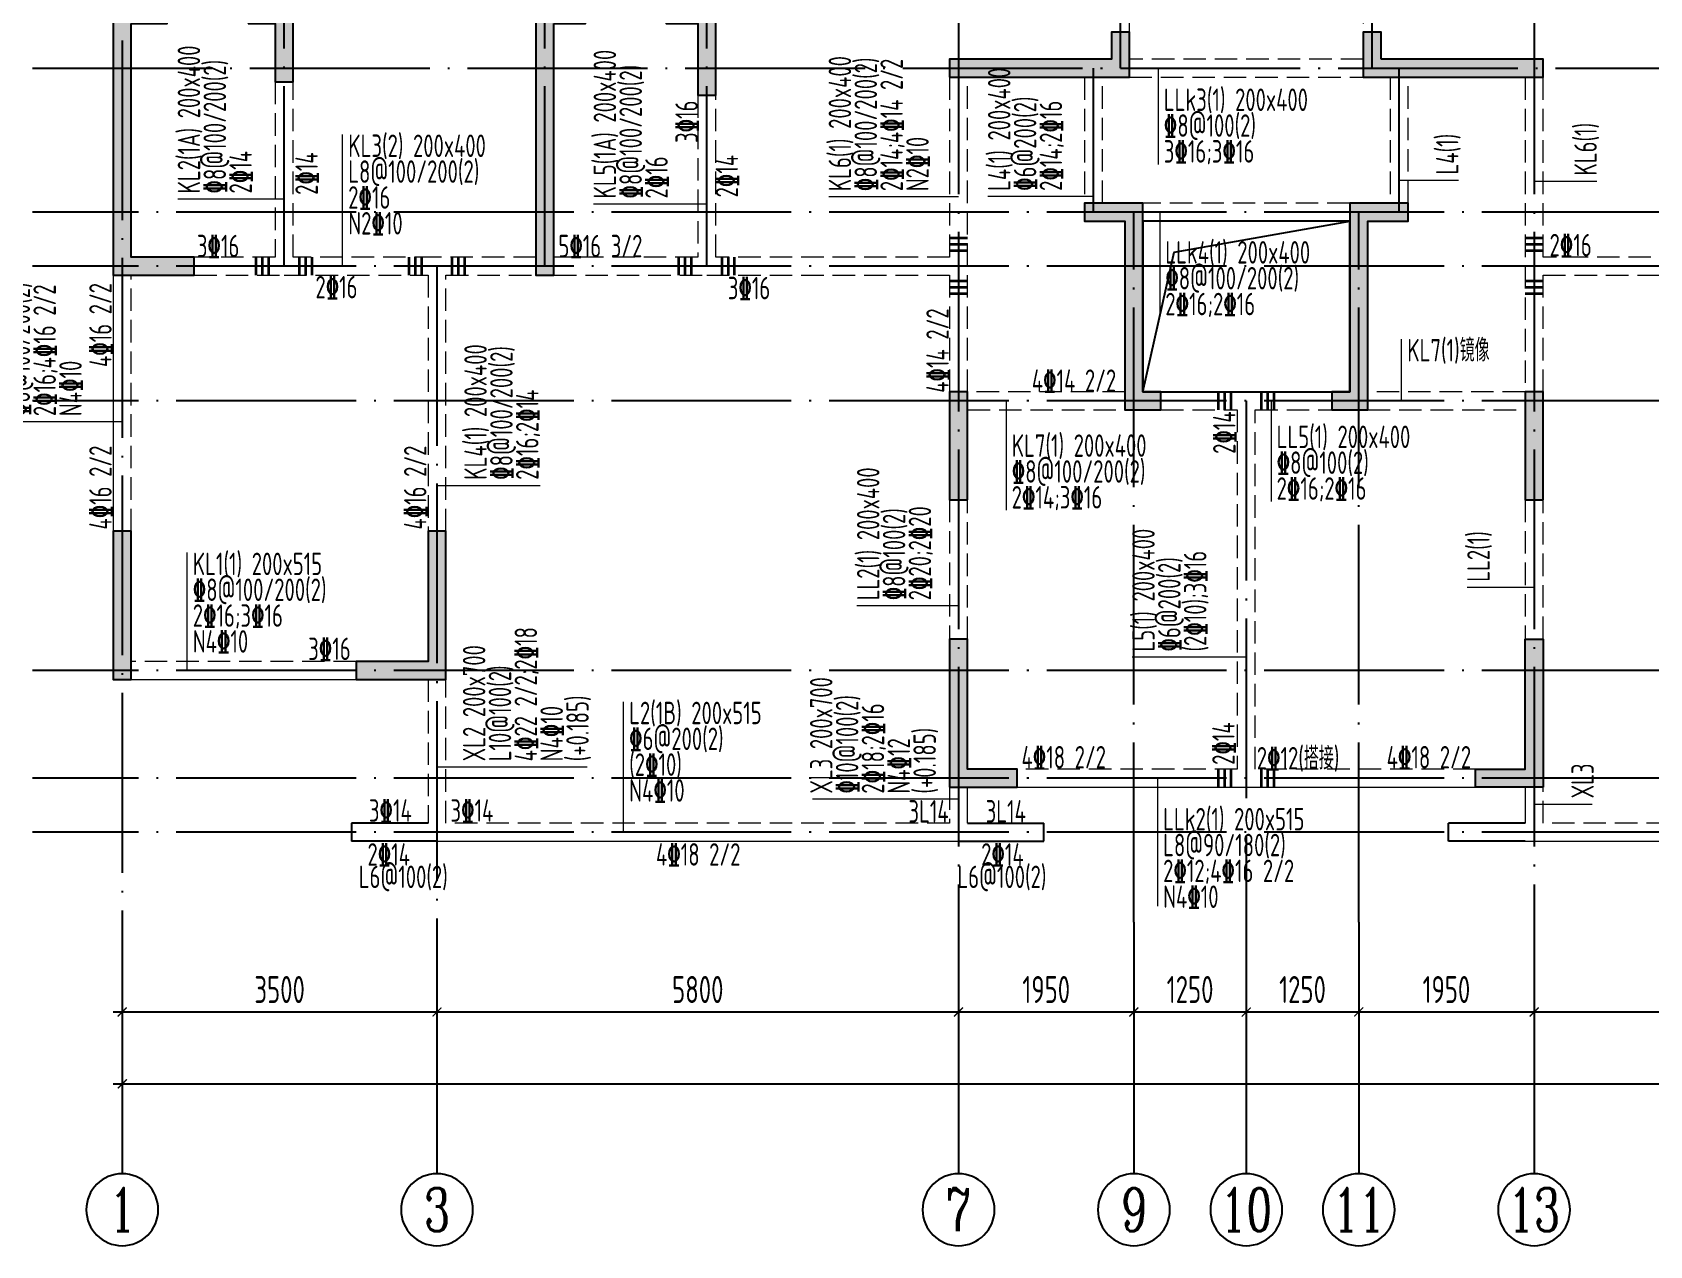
# Model space of a CAD drawing. Extents: x -461650 to 361314, y 245336 to 769729.
# Drawn here: x 103474 to 121459, y 565537 to 579037 of the extents above; entities that cross this region are included whole.
import ezdxf
from ezdxf.enums import TextEntityAlignment as Align

# ---------------------------------------------------------------- set-up
doc = ezdxf.new("R2010")
doc.units = 0
doc.header["$LTSCALE"] = 1000
doc.linetypes.add('DASH', pattern=[0.35, 0.25, -0.1])
doc.linetypes.add('DOTE', pattern=[2.4200000000000004, 2, -0.2, 0.02, -0.2])
doc.layers.get('0').update_dxf_attribs({"linetype": 'CONTINUOUS'})
doc.layers.get('DEFPOINTS').update_dxf_attribs({"linetype": 'CONTINUOUS'})
for name, color, linetype in [('A-AXIS', 1, 'CONTINUOUS'), ('A-DOTE', 10, 'DOTE'), ('AXIS_NUM', 7, 'CONTINUOUS'), ('BEAM_CON', 4, 'CONTINUOUS'), ('S-D洞口', 4, 'CONTINUOUS'), ('S-L主梁线', 4, 'DASH'), ('S-L梁编号', 6, 'CONTINUOUS'), ('S-L梁配筋', 7, 'CONTINUOUS'), ('S-Q墙填充', 252, 'CONTINUOUS'), ('S-Q墙实线', 6, 'CONTINUOUS'), ('S-Y一般标注', 3, 'CONTINUOUS')]:
    doc.layers.add(name, color=color, linetype=linetype)
doc.layers.add('梁附加箍筋', color=1, linetype='CONTINUOUS', lineweight=35)
doc.styles.add('TSSD_Axis', font='complex.shx', dxfattribs={"width": 0.7, "bigfont": 'hztxt.shx'})
doc.styles.add('TSSD_DIMENSION', font='Tssdeng.shx', dxfattribs={"width": 0.7, "bigfont": 'tssdchn.shx'})
doc.styles.add('TSSD_REIN', font='tssdeng.shx', dxfattribs={"width": 0.7, "height": 300, "bigfont": 'tssdchn.shx'})
doc.dimstyles.new('TSSD_100_100', dxfattribs={"dimtxt": 300, "dimasz": 100, "dimexe": 100, "dimexo": 250, "dimgap": 100, "dimtad": 1, "dimdec": 0, "dimzin": 0, "dimdsep": 46, "dimtxsty": 'TSSD_DIMENSION', "dimblk": 'ARCHTICK', "dimcen": 0, "dimdle": 100, "dimclrt": 7, "dimadec": 0, "dimazin": 0, "dimtfac": 1, "dimtdec": 0, "dimtix": 1, "dimtmove": 2, "dimatfit": 3, "dimldrblk": 'ARCHTICK', "dimfxl": 0, "dimtolj": 1, "dimtzin": 0, "dimarcsym": 0})

# ---------------------------------------------------------------- blocks, each defined once
blk = doc.blocks.new('ts_axno')
at = {"color": 0, "linetype": 'ByBlock', "lineweight": -2}
blk.add_circle((0, 0), 0.5, dxfattribs=at)
at = {"color": 0, "linetype": 'ByBlock', "lineweight": -2, "style": 'TSSD_Axis', "width": 0.7}
blk.add_attdef('A', text='', height=0.6, dxfattribs=at).set_placement((0, 0), align=Align.MIDDLE_CENTER)
blk = doc.blocks.new('_ArchTick')
at = {"color": 0, "linetype": 'ByBlock', "const_width": 0.15}
blk.add_lwpolyline([(-0.5, -0.5), (0.5, 0.5)], dxfattribs=at)
blk = doc.blocks.new('*D326')
at = {"layer": 'DEFPOINTS', "color": 0}
for p in [(8100.000007828232, 3600.047255706624), (13900.00000730483, 3600.047255706624), (13900.00000730483, 2600.047255706624)]:
    blk.add_point(p, dxfattribs=at)
at = {"layer": 'S-Y一般标注', "color": 0, "lineweight": -2}
for p, q in [((8100.000007828232, 3350.047255706624), (8100.000007828232, 2500.047255706624)), ((13900.00000730483, 3350.047255706624), (13900.00000730483, 2500.047255706624)), ((8000.000007828232, 2600.047255706624), (14000.00000730483, 2600.047255706624))]:
    blk.add_line(p, q, dxfattribs=at)
at = {"layer": 'S-Y一般标注', "color": 0, "lineweight": -2, "xscale": 100, "yscale": 100, "zscale": 100, "rotation": 180}
blk.add_blockref('_ArchTick', (8100.000007828232, 2600.047255706624), dxfattribs=at)
at = {"layer": 'S-Y一般标注', "color": 0, "lineweight": -2, "xscale": 100, "yscale": 100, "zscale": 100}
blk.add_blockref('_ArchTick', (13900.00000730483, 2600.047255706624), dxfattribs=at)
at = {"layer": 'S-Y一般标注', "color": 7, "insert": (11000.00000756653, 2850.047255706624), "char_height": 300, "attachment_point": 5, "style": 'TSSD_DIMENSION'}
blk.add_mtext('\\A1;5800', dxfattribs=at)
blk = doc.blocks.new('*D327')
at = {"layer": 'DEFPOINTS', "color": 0}
for p in [(17100.00001477753, 3600.023631853284), (18350.00000321825, 3600.023631853284), (18350.00000321825, 2600.023631853284)]:
    blk.add_point(p, dxfattribs=at)
at = {"layer": 'S-Y一般标注', "color": 0, "lineweight": -2}
for p, q in [((17100.00001477753, 3350.023631853284), (17100.00001477753, 2500.023631853284)), ((18350.00000321825, 3350.023631853284), (18350.00000321825, 2500.023631853284)), ((17000.00001477753, 2600.023631853284), (18450.00000321825, 2600.023631853284))]:
    blk.add_line(p, q, dxfattribs=at)
at = {"layer": 'S-Y一般标注', "color": 0, "lineweight": -2, "xscale": 100, "yscale": 100, "zscale": 100, "rotation": 180}
blk.add_blockref('_ArchTick', (17100.00001477753, 2600.023631853284), dxfattribs=at)
at = {"layer": 'S-Y一般标注', "color": 0, "lineweight": -2, "xscale": 100, "yscale": 100, "zscale": 100}
blk.add_blockref('_ArchTick', (18350.00000321825, 2600.023631853284), dxfattribs=at)
at = {"layer": 'S-Y一般标注', "color": 7, "insert": (17725.00000899789, 2850.023631853284), "char_height": 300, "attachment_point": 5, "style": 'TSSD_DIMENSION'}
blk.add_mtext('\\A1;1250', dxfattribs=at)
blk = doc.blocks.new('*D328')
at = {"layer": 'DEFPOINTS', "color": 0}
for p in [(20300.00000831811, 3600.023631853284), (26100.00001717388, 3600.023631853284), (26100.00001717388, 2600.023631853284)]:
    blk.add_point(p, dxfattribs=at)
at = {"layer": 'S-Y一般标注', "color": 0, "lineweight": -2}
for p, q in [((20300.00000831811, 3350.023631853284), (20300.00000831811, 2500.023631853284)), ((26100.00001717388, 3350.023631853284), (26100.00001717388, 2500.023631853284)), ((20200.00000831811, 2600.023631853284), (26200.00001717388, 2600.023631853284))]:
    blk.add_line(p, q, dxfattribs=at)
at = {"layer": 'S-Y一般标注', "color": 0, "lineweight": -2, "xscale": 100, "yscale": 100, "zscale": 100, "rotation": 180}
blk.add_blockref('_ArchTick', (20300.00000831811, 2600.023631853284), dxfattribs=at)
at = {"layer": 'S-Y一般标注', "color": 0, "lineweight": -2, "xscale": 100, "yscale": 100, "zscale": 100}
blk.add_blockref('_ArchTick', (26100.00001717388, 2600.023631853284), dxfattribs=at)
at = {"layer": 'S-Y一般标注', "color": 7, "insert": (23200.00001274599, 2850.023631853284), "char_height": 300, "attachment_point": 5, "style": 'TSSD_DIMENSION'}
blk.add_mtext('\\A1;5800', dxfattribs=at)
blk = doc.blocks.new('*D334')
at = {"layer": 'DEFPOINTS', "color": 0}
for p in [(4600.000008000119, 3600.047255706624), (54600.00000724586, 3600.047255706624), (54600.00000724586, 1800.047255706624)]:
    blk.add_point(p, dxfattribs=at)
at = {"layer": 'S-Y一般标注', "color": 0, "lineweight": -2}
for p, q in [((4600.000008000119, 3350.047255706624), (4600.000008000119, 1700.047255706624)), ((54600.00000724586, 3350.047255706624), (54600.00000724586, 1700.047255706624)), ((4500.000008000119, 1800.047255706624), (54700.00000724586, 1800.047255706624))]:
    blk.add_line(p, q, dxfattribs=at)
at = {"layer": 'S-Y一般标注', "color": 0, "lineweight": -2, "xscale": 100, "yscale": 100, "zscale": 100, "rotation": 180}
blk.add_blockref('_ArchTick', (4600.000008000119, 1800.047255706624), dxfattribs=at)
at = {"layer": 'S-Y一般标注', "color": 0, "lineweight": -2, "xscale": 100, "yscale": 100, "zscale": 100}
blk.add_blockref('_ArchTick', (54600.00000724586, 1800.047255706624), dxfattribs=at)
at = {"layer": 'S-Y一般标注', "color": 7, "insert": (29600.00000762299, 2050.047255706624), "char_height": 300, "attachment_point": 5, "style": 'TSSD_DIMENSION'}
blk.add_mtext('\\A1;50000', dxfattribs=at)
blk = doc.blocks.new('*D335')
at = {"layer": 'DEFPOINTS', "color": 0}
for p in [(15850.00001240512, 3600.023631853284), (17100.00001477753, 3600.023631853284), (17100.00001477753, 2600.023631853284)]:
    blk.add_point(p, dxfattribs=at)
at = {"layer": 'S-Y一般标注', "color": 0, "lineweight": -2}
for p, q in [((15850.00001240512, 3350.023631853284), (15850.00001240512, 2500.023631853284)), ((17100.00001477753, 3350.023631853284), (17100.00001477753, 2500.023631853284)), ((15750.00001240512, 2600.023631853284), (17200.00001477753, 2600.023631853284))]:
    blk.add_line(p, q, dxfattribs=at)
at = {"layer": 'S-Y一般标注', "color": 0, "lineweight": -2, "xscale": 100, "yscale": 100, "zscale": 100, "rotation": 180}
blk.add_blockref('_ArchTick', (15850.00001240512, 2600.023631853284), dxfattribs=at)
at = {"layer": 'S-Y一般标注', "color": 0, "lineweight": -2, "xscale": 100, "yscale": 100, "zscale": 100}
blk.add_blockref('_ArchTick', (17100.00001477753, 2600.023631853284), dxfattribs=at)
at = {"layer": 'S-Y一般标注', "color": 7, "insert": (16475.00001359133, 2850.023631853284), "char_height": 300, "attachment_point": 5, "style": 'TSSD_DIMENSION'}
blk.add_mtext('\\A1;1250', dxfattribs=at)
blk = doc.blocks.new('*D336')
at = {"layer": 'DEFPOINTS', "color": 0}
for p in [(4600.000008000119, 3600.047255706624), (8100.000007828232, 3600.047255706624), (8100.000007828232, 2600.047255706624)]:
    blk.add_point(p, dxfattribs=at)
at = {"layer": 'S-Y一般标注', "color": 0, "lineweight": -2}
for p, q in [((4600.000008000119, 3350.047255706624), (4600.000008000119, 2500.047255706624)), ((8100.000007828232, 3350.047255706624), (8100.000007828232, 2500.047255706624)), ((4500.000008000119, 2600.047255706624), (8200.000007828232, 2600.047255706624))]:
    blk.add_line(p, q, dxfattribs=at)
at = {"layer": 'S-Y一般标注', "color": 0, "lineweight": -2, "xscale": 100, "yscale": 100, "zscale": 100, "rotation": 180}
blk.add_blockref('_ArchTick', (4600.000008000119, 2600.047255706624), dxfattribs=at)
at = {"layer": 'S-Y一般标注', "color": 0, "lineweight": -2, "xscale": 100, "yscale": 100, "zscale": 100}
blk.add_blockref('_ArchTick', (8100.000007828232, 2600.047255706624), dxfattribs=at)
at = {"layer": 'S-Y一般标注', "color": 7, "insert": (6350.000007914176, 2850.047255706624), "char_height": 300, "attachment_point": 5, "style": 'TSSD_DIMENSION'}
blk.add_mtext('\\A1;3500', dxfattribs=at)
blk = doc.blocks.new('*D353')
at = {"layer": 'DEFPOINTS', "color": 0}
for p in [(13900.00000730489, 3600.023631853284), (15850.00001240512, 3600.023631853284), (15850.00001240512, 2600.023631853284)]:
    blk.add_point(p, dxfattribs=at)
at = {"layer": 'S-Y一般标注', "color": 0, "lineweight": -2}
for p, q in [((13900.00000730489, 3350.023631853284), (13900.00000730489, 2500.023631853284)), ((15850.00001240512, 3350.023631853284), (15850.00001240512, 2500.023631853284)), ((13800.00000730489, 2600.023631853284), (15950.00001240512, 2600.023631853284))]:
    blk.add_line(p, q, dxfattribs=at)
at = {"layer": 'S-Y一般标注', "color": 0, "lineweight": -2, "xscale": 100, "yscale": 100, "zscale": 100, "rotation": 180}
blk.add_blockref('_ArchTick', (13900.00000730489, 2600.023631853284), dxfattribs=at)
at = {"layer": 'S-Y一般标注', "color": 0, "lineweight": -2, "xscale": 100, "yscale": 100, "zscale": 100}
blk.add_blockref('_ArchTick', (15850.00001240512, 2600.023631853284), dxfattribs=at)
at = {"layer": 'S-Y一般标注', "color": 7, "insert": (14875.000009855, 2850.023631853284), "char_height": 300, "attachment_point": 5, "style": 'TSSD_DIMENSION'}
blk.add_mtext('\\A1;1950', dxfattribs=at)
blk = doc.blocks.new('*D354')
at = {"layer": 'DEFPOINTS', "color": 0}
for p in [(18350.00000321825, 3600.023631853284), (20300.00000831822, 3600.023631853284), (20300.00000831822, 2600.023631853284)]:
    blk.add_point(p, dxfattribs=at)
at = {"layer": 'S-Y一般标注', "color": 0, "lineweight": -2}
for p, q in [((18350.00000321825, 3350.023631853284), (18350.00000321825, 2500.023631853284)), ((20300.00000831822, 3350.023631853284), (20300.00000831822, 2500.023631853284)), ((18250.00000321825, 2600.023631853284), (20400.00000831822, 2600.023631853284))]:
    blk.add_line(p, q, dxfattribs=at)
at = {"layer": 'S-Y一般标注', "color": 0, "lineweight": -2, "xscale": 100, "yscale": 100, "zscale": 100, "rotation": 180}
blk.add_blockref('_ArchTick', (18350.00000321825, 2600.023631853284), dxfattribs=at)
at = {"layer": 'S-Y一般标注', "color": 0, "lineweight": -2, "xscale": 100, "yscale": 100, "zscale": 100}
blk.add_blockref('_ArchTick', (20300.00000831822, 2600.023631853284), dxfattribs=at)
at = {"layer": 'S-Y一般标注', "color": 7, "insert": (19325.00000576823, 2850.023631853284), "char_height": 300, "attachment_point": 5, "style": 'TSSD_DIMENSION'}
blk.add_mtext('\\A1;1950', dxfattribs=at)
blk = doc.blocks.new('20210807.15312791')
at = {"layer": 'S-Q墙填充'}
h = blk.add_hatch(color=252, dxfattribs=at)
h.dxf.hatch_style = 1
h.paths.add_polyline_path([(61115.64062360502, 65939.54308469963), (61515.63957048234, 65939.54308469963), (61515.63957048234, 66139.54308469963), (60915.64062360502, 66139.54308469963), (60915.64062360502, 63139.54490469102), (61815.64450972274, 63139.54490469102), (61815.64450972274, 63339.54490469102), (61115.64062360502, 63339.54490469102)])
h = blk.add_hatch(color=252, dxfattribs=at)
h.dxf.hatch_style = 1
h.paths.add_polyline_path([(62415.73744993864, 65939.54247548486), (62715.65224506988, 65939.54293236343), (62715.65224506988, 65289.56790912614), (62915.65224506988, 65289.56790912614), (62915.65224506988, 66139.54323703589), (62415.73714526641, 66139.54247548463)])
h = blk.add_hatch(color=252, dxfattribs=at)
h.dxf.hatch_style = 1
h.paths.add_polyline_path([(65815.65213342456, 65939.54308469963), (66165.65213282502, 65939.54308469963), (66165.65213282502, 66139.54308469963), (65615.65213342456, 66139.54308469963), (65615.65213342456, 63139.54490469102), (65815.65213342456, 63139.54490469102)])
h = blk.add_hatch(color=252, dxfattribs=at)
h.dxf.hatch_style = 1
h.paths.add_polyline_path([(67615.6518829882, 66139.54309161575), (67065.73282889157, 66139.54309274987), (67065.73282847911, 65939.54309295616), (67415.6518829882, 65939.54309223444), (67415.6518829882, 65139.54309192506), (67615.6518829882, 65139.54309192506)])
h = blk.add_hatch(color=252, dxfattribs=at)
h.dxf.hatch_style = 1
h.paths.add_polyline_path([(70215.6431701828, 65339.81283329075), (71815.5751470635, 65339.81283329075), (72215.6401614738, 65339.81283329075), (72215.6401614738, 65839.81283329075), (72015.6401614738, 65839.81283329075), (72015.6401614738, 65539.81283329075), (71815.5751470635, 65539.81283329075), (70215.6431701828, 65539.81283329075)])
h = blk.add_hatch(color=252, dxfattribs=at)
h.dxf.hatch_style = 1
h.paths.add_polyline_path([(75015.64304186593, 65539.81283329075), (75015.64304186593, 65839.81283329075), (74815.64304186593, 65839.81283329075), (74815.64304186593, 65339.81283329075), (75215.51727552185, 65339.81283329075), (76815.63994748812, 65339.81283329075), (76815.63994748812, 65539.81283329075), (75215.51727552185, 65539.81283329075)])
h = blk.add_hatch(color=252, dxfattribs=at)
h.dxf.hatch_style = 1
h.paths.add_polyline_path([(72365.6416016701, 61839.54309907157), (72365.6416016701, 63939.54301609352), (71715.5751470635, 63939.54301609352), (71715.5751470635, 63739.54301609352), (72165.6416016701, 63739.54301609352), (72165.6416016701, 61639.54309907157), (72565.6416016701, 61639.54309907157), (72565.6416016701, 61839.54309907157)])
h = blk.add_hatch(color=252, dxfattribs=at)
h.dxf.hatch_style = 1
h.paths.add_polyline_path([(74865.64160166963, 61639.54309907157), (74865.64160166963, 63739.54301609352), (75315.51727552185, 63739.54301609352), (75315.51727552185, 63939.54301609352), (74665.64160166963, 63939.54301609352), (74665.64160166963, 61839.54309907157), (74465.64160166963, 61839.54309907157), (74465.64160166963, 61639.54309907157)])
h = blk.add_hatch(color=252, dxfattribs=at)
h.dxf.hatch_style = 1
h.paths.add_polyline_path([(70415.65280410487, 60639.54309907157), (70415.65280410487, 61839.54309907157), (70215.65280410487, 61839.54309907157), (70215.65280410487, 60639.54309907157)])
h = blk.add_hatch(color=252, dxfattribs=at)
h.dxf.hatch_style = 1
h.paths.add_polyline_path([(76815.63039880645, 60639.54309907157), (76815.63039880645, 61839.54309907157), (76615.63039880645, 61839.54309907157), (76615.63039880645, 60639.54309907157)])
h = blk.add_hatch(color=252, dxfattribs=at)
h.dxf.hatch_style = 1
h.paths.add_polyline_path([(61115.65264086801, 58639.5430777217), (61115.65264086801, 60289.54302019018), (60915.65264086801, 60289.54302019018), (60915.65264086801, 58639.5430777217)])
h = blk.add_hatch(color=252, dxfattribs=at)
h.dxf.hatch_style = 1
h.paths.add_polyline_path([(64615.65264037022, 60289.54302019018), (64415.65264037022, 60289.54302019018), (64415.65264037022, 58839.54307816012), (63715.64062451522, 58839.54308429736), (63615.6537602547, 58839.54307772176), (63615.65377428455, 58639.54307772176), (63715.64062276177, 58639.54308517408), (64615.65264037022, 58639.54307728339)])
h = blk.add_hatch(color=252, dxfattribs=at)
h.dxf.hatch_style = 1
h.paths.add_polyline_path([(70215.65357483321, 57439.53563193616), (70965.64160114274, 57439.53563193616), (70965.64160114274, 57639.53563193616), (70415.65357483321, 57639.53563193616), (70415.65357483321, 59089.53557440542), (70215.65357483321, 59089.53557440542)])
h = blk.add_hatch(color=252, dxfattribs=at)
h.dxf.hatch_style = 1
h.paths.add_polyline_path([(76815.60602115505, 57439.53563193613), (76065.61799484552, 57439.53563193613), (76065.61799484552, 57639.53563193613), (76615.60602115505, 57639.53563193613), (76615.60602115505, 58739.5430777217), (76615.60602115505, 59089.53557440542), (76815.60602115505, 59089.53557440542), (76815.60602115505, 58739.5430777217)])
at = {"layer": 'BEAM_CON'}
for p, q in [((63565.64189709249, 57039.54301726448), (63565.64189709249, 56839.70720865179)), ((64415.65370581936, 57039.54301726448), (63565.64189709249, 57039.54301726448)), ((70415.65373558503, 57039.54301726446), (71265.6241676535, 57039.54301726446)), ((71265.6241676007, 56839.70720865179), (71265.6241033518, 57039.54301726446)), ((76615.63007249842, 57039.54301726446), (75765.62481053575, 57039.54301726446)), ((75765.62481058855, 56839.70720865179), (75765.62487483745, 57039.54301726446)), ((64515.64189709249, 56839.54301726448), (63565.64189709249, 56839.54301726448)), ((70315.66337330673, 56839.54301726446), (71265.6241676535, 56839.54301726446)), ((76615.62940368861, 56839.54276535872), (75765.62481053575, 56839.54301726446))]:
    blk.add_line(p, q, dxfattribs=at)
at = {"layer": 'S-D洞口', "color": 5}
blk.add_lwpolyline([(72365.6416016701, 61839.54309907157), (74665.64160166963, 61839.54309907157), (74665.64160166963, 63739.54301609352), (72365.6416016701, 63739.54301609352), (72365.6416016701, 61839.54309907157), (72712.46699020077, 63392.71762756284), (74665.64160166963, 63739.54301609352)], dxfattribs=at)
at = {"layer": 'S-L主梁线', "linetype": 'DASH', "lineweight": 18}
for p, q in [((72215.6401614738, 65839.8127394235), (72215.64160695151, 66539.54282196113)), ((74815.64185556772, 66539.5430183557), (74815.64304186581, 65839.81283329075)), ((74815.64304186593, 65539.81283329075), (72215.6401614738, 65539.81283329075)), ((62715.65224506988, 65289.56788252553), (62715.65369325617, 63339.54490469102)), ((62915.65369325623, 63339.54490469102), (62915.65224506994, 65289.56790912614)), ((70215.6431701828, 65339.81283329075), (70215.65234540423, 63339.54490469102)), ((70415.65280410383, 63239.54536339067), (70415.64317018495, 65339.81283329075)), ((71715.5751470635, 65339.81283329075), (71715.5751470635, 63939.54301609352)), ((71915.5751470635, 63939.54301609352), (71915.5751470635, 65339.81283329075)), ((72215.6401614738, 65339.81283329075), (74815.64304186593, 65339.81283329075)), ((75115.51727552185, 65339.81283329075), (75115.51727552185, 63939.54301609352)), ((75315.51727552185, 63939.54301609352), (75315.51727552185, 65339.81283329075)), ((76615.63994748602, 65339.81283329075), (76615.6303988075, 63239.54535933209)), ((76815.63085344856, 63339.54490469102), (76815.63994748812, 65339.81283329075)), ((67415.6518829882, 65139.54309192506), (67415.6518829882, 63339.54490469102)), ((67615.6518829882, 63339.54490469102), (67615.6518829882, 65139.54309192506)), ((74665.64160166963, 63939.54301609352), (72365.6416016701, 63939.54301609352)), ((62715.65369325617, 63339.54490469102), (61815.64450972274, 63339.54490469102)), ((64515.65251328985, 63339.54490469102), (62915.65369325623, 63339.54490469102)), ((65615.65213342456, 63339.54490469102), (64515.65251328985, 63339.54490469102)), ((67415.6518829882, 63339.54490469102), (65815.65213342456, 63339.54490469102)), ((70215.65234540423, 63339.54490469102), (67615.6518829882, 63339.54490469102)), ((79415.64059584614, 63339.54490469102), (76815.63085344856, 63339.54490469102)), ((61115.65264086801, 60289.54324294909), (61115.64106868955, 63139.54490469102)), ((61815.64450972274, 63139.54490469102), (62815.65376752129, 63139.54490469102)), ((62815.65376752129, 63139.54490469102), (64415.65251759769, 63139.54490469102)), ((64415.65251759769, 63139.54490469102), (64415.65264037022, 60289.54359651383)), ((64615.65251759769, 63139.54490469102), (65615.65213342456, 63139.54490469102)), ((64615.65264037027, 60289.54233334443), (64615.65251759769, 63139.54490469102)), ((65815.65213342456, 63139.54490469102), (67515.6518829882, 63139.54490469102)), ((67515.6518829882, 63139.54490469102), (70215.65280410487, 63139.54490469102)), ((70215.65280410487, 63139.54490469102), (70215.65280410487, 61839.54309907157)), ((70415.65280410487, 61839.54309907157), (70415.65280410487, 63239.54490469102)), ((76615.63039880645, 63239.54490469102), (76615.63039880645, 61839.54309907157)), ((76815.63039880645, 63139.54490469102), (79515.64059584614, 63139.54490469102)), ((76815.63039880645, 61839.54309907157), (76815.63039880645, 63139.54490469102)), ((72165.6416016701, 61839.54309907157), (70415.65280410487, 61839.54309907157)), ((76615.63039880645, 61839.54309907157), (74865.64160166963, 61839.54309907157)), ((70415.65280410487, 61639.54309907157), (72165.6416016701, 61639.54309907157)), ((72565.6416016701, 61639.54309907157), (73415.653763901, 61639.54309907157)), ((73415.653763901, 61639.54309907157), (73415.653763901, 57639.53564199063)), ((73615.653763901, 57639.53564199063), (73615.653763901, 61639.54309907157)), ((73615.653763901, 61639.54309907157), (74465.64160166963, 61639.54309907157)), ((74865.64160166963, 61639.54309907157), (76615.63039880645, 61639.54309907157)), ((70215.65280410482, 60639.54315245509), (70215.65357483321, 59089.53557440542)), ((70415.65357483321, 59089.53560467096), (70415.65280410487, 60639.54309907157)), ((76615.63039880639, 60639.54306884992), (76615.62962410142, 59089.53576236989)), ((76815.6296241013, 59089.53546037609), (76815.63039880645, 60639.5430825474)), ((63615.65376268254, 58839.5430777217), (61115.65264086801, 58839.5430777217)), ((64415.65270304368, 58639.54307903678), (64415.65370581936, 57039.54301726448)), ((64615.65370571651, 57039.70720865179), (64615.65270304374, 58639.54307728334)), ((73415.653763901, 57639.53564199063), (70965.64160114274, 57639.53563170767)), ((76065.61799484552, 57639.53563170767), (73615.653763901, 57639.53564199063)), ((70215.65360698404, 57439.53563193613), (70215.65373553228, 57039.70720865179)), ((76815.62946671605, 57039.70720865179), (76815.62959261352, 57439.53563193613)), ((70215.65373553228, 57039.70720865179), (64615.65370571651, 57039.70720865179)), ((82415.62949719481, 57039.70720865179), (76815.62946671605, 57039.70720865179))]:
    blk.add_line(p, q, dxfattribs=at)
at = {"layer": 'S-L主梁线', "linetype": 'ByBlock', "lineweight": 18}
for p, q in [((72365.6416016701, 63739.54301609352), (74665.64160166963, 63739.54301609352)), ((60915.64106868758, 63139.54490469102), (60915.65264086702, 60289.54302019018)), ((73515.653763901, 61839.54309907157), (72565.6416016701, 61839.54309907157)), ((74465.64160166963, 61839.54309907157), (73515.653763901, 61839.54309907157)), ((61115.65264086801, 58639.5430777217), (63615.65377428455, 58639.5430777217)), ((70415.65373558503, 57039.54301726446), (70415.65360698404, 57439.53563193613)), ((70965.64160114274, 57439.53563216465), (73515.65376435805, 57439.53564290467)), ((73515.65376344402, 57439.53564290467), (76065.61799484552, 57439.53563216465)), ((76615.62959261352, 57439.53563193613), (76615.62940374037, 57039.54301726446)), ((64415.65383106342, 56839.70720865179), (70415.65379983393, 56839.70720865179)), ((76615.62940374037, 56839.70720865179), (82615.62937184787, 56839.70720865179))]:
    blk.add_line(p, q, dxfattribs=at)
at = {"layer": 'S-Q墙实线'}
for points in [[(61115.64062360502, 65939.54308469963), (61515.63957048234, 65939.54308469963), (61515.63957048234, 66139.54308469963), (60915.64062360502, 66139.54308469963), (60915.64062360502, 63139.54490469102), (61815.64450972274, 63139.54490469102), (61815.64450972274, 63339.54490469102), (61115.64062360502, 63339.54490469102)], [(62415.73744993864, 65939.54247548486), (62715.65224506988, 65939.54293236343), (62715.65224506988, 65289.56790912614), (62915.65224506988, 65289.56790912614), (62915.65224506988, 66139.54323703589), (62415.73714526641, 66139.54247548463)], [(65815.65213342456, 65939.54308469963), (66165.65213282502, 65939.54308469963), (66165.65213282502, 66139.54308469963), (65615.65213342456, 66139.54308469963), (65615.65213342456, 63139.54490469102), (65815.65213342456, 63139.54490469102)], [(67615.6518829882, 66139.54309161575), (67065.73282889157, 66139.54309274987), (67065.73282847911, 65939.54309295616), (67415.6518829882, 65939.54309223444), (67415.6518829882, 65139.54309192506), (67615.6518829882, 65139.54309192506)], [(70215.6431701828, 65339.81283329075), (71815.5751470635, 65339.81283329075), (72215.6401614738, 65339.81283329075), (72215.6401614738, 65839.81283329075), (72015.6401614738, 65839.81283329075), (72015.6401614738, 65539.81283329075), (71815.5751470635, 65539.81283329075), (70215.6431701828, 65539.81283329075)], [(75015.64304186593, 65539.81283329075), (75015.64304186593, 65839.81283329075), (74815.64304186593, 65839.81283329075), (74815.64304186593, 65339.81283329075), (75215.51727552185, 65339.81283329075), (76815.63994748812, 65339.81283329075), (76815.63994748812, 65539.81283329075), (75215.51727552185, 65539.81283329075)], [(72365.6416016701, 61839.54309907157), (72365.6416016701, 63939.54301609352), (71715.5751470635, 63939.54301609352), (71715.5751470635, 63739.54301609352), (72165.6416016701, 63739.54301609352), (72165.6416016701, 61639.54309907157), (72565.6416016701, 61639.54309907157), (72565.6416016701, 61839.54309907157)], [(74865.64160166963, 61639.54309907157), (74865.64160166963, 63739.54301609352), (75315.51727552185, 63739.54301609352), (75315.51727552185, 63939.54301609352), (74665.64160166963, 63939.54301609352), (74665.64160166963, 61839.54309907157), (74465.64160166963, 61839.54309907157), (74465.64160166963, 61639.54309907157)], [(70415.65280410487, 60639.54309907157), (70415.65280410487, 61839.54309907157), (70215.65280410487, 61839.54309907157), (70215.65280410487, 60639.54309907157)], [(76815.63039880645, 60639.54309907157), (76815.63039880645, 61839.54309907157), (76615.63039880645, 61839.54309907157), (76615.63039880645, 60639.54309907157)], [(61115.65264086801, 58639.5430777217), (61115.65264086801, 60289.54302019018), (60915.65264086801, 60289.54302019018), (60915.65264086801, 58639.5430777217)], [(70215.65357483321, 57439.53563193616), (70965.64160114274, 57439.53563193616), (70965.64160114274, 57639.53563193616), (70415.65357483321, 57639.53563193616), (70415.65357483321, 59089.53557440542), (70215.65357483321, 59089.53557440542)], [(76815.60602115505, 57439.53563193613), (76065.61799484552, 57439.53563193613), (76065.61799484552, 57639.53563193613), (76615.60602115505, 57639.53563193613), (76615.60602115505, 58739.5430777217), (76615.60602115505, 59089.53557440542), (76815.60602115505, 59089.53557440542), (76815.60602115505, 58739.5430777217)]]:
    blk.add_lwpolyline(points, close=True, dxfattribs=at)
blk.add_lwpolyline([(63715.64061662354, 58839.54308473572), (63615.6537602547, 58839.54307772176), (63615.65377428455, 58639.54307772176), (63715.64062276177, 58639.54308517408), (64615.65264037022, 58639.54307728339), (64615.65264037022, 60289.54302019018), (64415.65264037022, 60289.54302019018), (64415.65264037022, 58839.54307816012), (63715.64062451522, 58839.54308429736)], dxfattribs=at)
blk = doc.blocks.new('20210726.16395156')
at = {"layer": 'A-AXIS'}
for p, q in [((4600.000008000119, 3600.047255706624), (4600.000008000119, 800.0472557066241)), ((8100.000007828232, 3600.047255706624), (8100.000007828232, 800.0472557066241)), ((13900.00000730489, 3600.023631853284), (13900.00000730489, 800.0236318532843)), ((15850.00001240513, 3600.047255706624), (15850.00001240513, 800.0472557066241)), ((17100.00001528487, 3600.000008000003), (17100.00001528487, 800.0000080000027)), ((18350.00000321825, 3600.000008050484), (18350.00000321825, 800.0000080504838)), ((20300.00000831811, 3600.023631853284), (20300.00000831811, 800.0236318532843))]:
    blk.add_line(p, q, dxfattribs=at)
at = {"layer": 'A-DOTE'}
for p, q in [((4600.000008000003, 18249.92988687142), (4600.000008000119, 3600.047255706624)), ((6400.000007115304, 10900.04724730598), (6400.000007115363, 18249.92988687142)), ((9300.000007224735, 10900.04725549766), (9300.000007224677, 18249.92988687142)), ((11100.00000731519, 10900.04725549766), (11100.00000769936, 18249.92988687142)), ((15700.00000734301, 13100.31751472806), (15700.00000734295, 18249.92988687142)), ((18500.00000827992, 13100.31751472806), (18500.00000827998, 18249.92988687142)), ((13900.21691773832, 13700.04725528695), (13900.00000781217, 3600.047255706566)), ((20299.78309788462, 13700.04725528695), (20300.00000781077, 3600.047255706566)), ((3600.000008000061, 13100.31752494338), (55600.00000724575, 13100.31748104317)), ((15399.99926464143, 11500.04725454794), (15399.99926437694, 13100.04725454887)), ((18800.00076973974, 11500.04725454794), (18800.00077000423, 13100.04725454887)), ((55600.00000724575, 11500.04725454783), (3600.000008000061, 11500.04725454806)), ((15850.00001240513, 3600.047255706624), (15850.00001272373, 11500.04725452978)), ((18350.00000321825, 3600.047255706624), (18350.00000289921, 11500.04725452978)), ((55600.00000724575, 10900.04725549754), (3600.000008000061, 10900.04725549766)), ((8100.000007828232, 10900.04724739329), (8100.000007828232, 3600.047255706624)), ((55600.00000724575, 9400.04725379066), (3600.000008000061, 9400.047254788922)), ((17100.00001477753, 9400.047254529782), (17100.00001477747, 3600.047255706566)), ((55600.00000724575, 6400.047247147886), (3600.000008000119, 6400.047247147886)), ((55600.00000724569, 5200.047255706508), (3600.000008000119, 5200.047255706508)), ((55600.00000724569, 4600.047255706508), (3600.000008000119, 4600.047255706624))]:
    blk.add_line(p, q, dxfattribs=at)
at = {"layer": 'A-AXIS'}
ref = blk.add_blockref('ts_axno', (4600.000008000119, 400.0472557066241), dxfattribs=dict(at, xscale=-800, yscale=800, zscale=800, rotation=180))
ref.add_attrib('1', '1', dxfattribs={"layer": 'AXIS_NUM', "height": 480, "style": 'TSSD_Axis', "width": 0.7}).set_placement((4600.000008000119, 400.0472557066241), align=Align.MIDDLE_CENTER)
ref = blk.add_blockref('ts_axno', (8100.000007828232, 400.0472557066241), dxfattribs=dict(at, xscale=-800, yscale=800, zscale=800, rotation=180))
ref.add_attrib('2', '3', dxfattribs={"layer": 'AXIS_NUM', "height": 480, "style": 'TSSD_Axis', "width": 0.7}).set_placement((8100.000007828232, 400.0472557066241), align=Align.MIDDLE_CENTER)
ref = blk.add_blockref('ts_axno', (13900.00000730489, 400.0236318532843), dxfattribs=dict(at, xscale=-800, yscale=800, zscale=800, rotation=180))
ref.add_attrib('5', '7', dxfattribs={"layer": 'AXIS_NUM', "height": 480, "style": 'TSSD_Axis', "width": 0.7}).set_placement((13900.00000730489, 400.0236318532843), align=Align.MIDDLE_CENTER)
ref = blk.add_blockref('ts_axno', (15850.00001240513, 400.0472557066241), dxfattribs=dict(at, xscale=-800, yscale=800, zscale=800, rotation=180))
ref.add_attrib('8', '9', dxfattribs={"layer": 'AXIS_NUM', "height": 480, "style": 'TSSD_Axis', "width": 0.7}).set_placement((15850.00001240513, 400.0472557066241), align=Align.MIDDLE_CENTER)
ref = blk.add_blockref('ts_axno', (17100.00001528487, 400.0000080000027), dxfattribs=dict(at, xscale=-800, yscale=800, zscale=800, rotation=180))
ref.add_attrib('8', '10', dxfattribs={"layer": 'AXIS_NUM', "height": 480, "style": 'TSSD_Axis', "width": 0.7}).set_placement((17100.00001528487, 400.0000080000027), align=Align.MIDDLE_CENTER)
ref = blk.add_blockref('ts_axno', (18350.00000321825, 400.0000080504838), dxfattribs=dict(at, xscale=-800, yscale=800, zscale=800, rotation=180))
ref.add_attrib('8', '11', dxfattribs={"layer": 'AXIS_NUM', "height": 480, "style": 'TSSD_Axis', "width": 0.7}).set_placement((18350.00000321825, 400.0000080504838), align=Align.MIDDLE_CENTER)
ref = blk.add_blockref('ts_axno', (20300.00000831811, 400.0236318532843), dxfattribs=dict(at, xscale=-800, yscale=800, zscale=800, rotation=180))
ref.add_attrib('8', '13', dxfattribs={"layer": 'AXIS_NUM', "height": 480, "style": 'TSSD_Axis', "width": 0.7}).set_placement((20300.00000831811, 400.0236318532843), align=Align.MIDDLE_CENTER)
at = {"layer": 'S-Y一般标注'}
for base, p1, p2, picture, middle in [((54600.00000724586, 1800.047255706624), (4600.000008000119, 3600.047255706624), (54600.00000724586, 3600.047255706624), '*D334', (29600.00000762299, 2050.047255706624)), ((8100.000007828232, 2600.047255706624), (4600.000008000119, 3600.047255706624), (8100.000007828232, 3600.047255706624), '*D336', (6350.000007914176, 2850.047255706624)), ((13900.00000730483, 2600.047255706624), (8100.000007828232, 3600.047255706624), (13900.00000730483, 3600.047255706624), '*D326', (11000.00000756653, 2850.047255706624)), ((15850.00001240512, 2600.023631853284), (13900.00000730489, 3600.023631853284), (15850.00001240512, 3600.023631853284), '*D353', (14875.000009855, 2850.023631853284)), ((17100.00001477753, 2600.023631853284), (15850.00001240512, 3600.023631853284), (17100.00001477753, 3600.023631853284), '*D335', (16475.00001359133, 2850.023631853284)), ((18350.00000321825, 2600.023631853284), (17100.00001477753, 3600.023631853284), (18350.00000321825, 3600.023631853284), '*D327', (17725.00000899789, 2850.023631853284)), ((20300.00000831822, 2600.023631853284), (18350.00000321825, 3600.023631853284), (20300.00000831822, 3600.023631853284), '*D354', (19325.00000576823, 2850.023631853284)), ((26100.00001717388, 2600.023631853284), (20300.00000831811, 3600.023631853284), (26100.00001717388, 3600.023631853284), '*D328', (23200.00001274599, 2850.023631853284))]:
    dim = blk.add_linear_dim(base=base, p1=p1, p2=p2, dimstyle='TSSD_100_100', dxfattribs=at)
    dim.commit()
    dim.dimension.update_dxf_attribs({"geometry": picture, "text_midpoint": middle})

msp = doc.modelspace()

# ---------------------------------------------------------------- linework, layer by layer
at = {"layer": 'S-L梁编号', "lineweight": 18}
for p, q in [((115993.8819371913, 578637.0564910218), (115993.8819371913, 577567.9903752902)), ((106924.0171064879, 576436.788562422), (106924.0171064879, 577899.9663539695)), ((118673.420690288, 577392.3617006681), (119332.7837273219, 577392.3617006681)), ((120173.5379925848, 577380.544242833), (120871.3282094846, 577380.544242833)), ((106273.5565310981, 577181.1816924553), (105089.8689100237, 577181.1816924553)), ((113773.5554597185, 577206.6379521005), (112329.2814124106, 577206.6379521005)), ((115273.4785618297, 577210.0976617548), (114100.7487410678, 577210.0976617548)), ((110973.5552977544, 577125.6642421696), (109714.8818108836, 577125.6642421696)), ((116010.4556520404, 577036.7866738245), (116010.4556520404, 575869.8023015424)), ((118700.8644075306, 574936.7867568026), (118700.8644075306, 575624.5957359078)), ((114302.0263799325, 574936.7867568026), (114302.0263799325, 573719.5129402028)), ((117248.3058080912, 574936.7867568026), (117248.3058080912, 573817.2703175894)), ((104473.5540708138, 574704.0447811796), (102910.524375803, 574704.0447811796)), ((107973.5559980579, 573995.7480434465), (109121.6033712515, 573995.7480434465)), ((105194.672056725, 571936.7867354527), (105194.672056725, 573247.5475761299)), ((120173.5332383056, 572861.3734346072), (119429.7880818643, 572861.3734346072)), ((113773.5569264239, 572654.8064387409), (112643.8687606359, 572654.8064387409)), ((116973.5571786672, 572084.6016825007), (115704.7921784486, 572084.6016825007)), ((110047.8757785649, 570136.9508663828), (110047.8757785649, 571589.2392731395)), ((107973.5567899125, 570863.2878600486), (109642.1978602443, 570863.2878600486)), ((115985.8117383844, 570736.7792896671), (115985.8117383844, 569313.900635234)), ((113773.5570577291, 570503.7413356242), (112150.5820473501, 570503.7413356242)), ((120173.5329187046, 570450.8344668517), (120818.5922963374, 570450.8344668517))]:
    msp.add_line(p, q, dxfattribs=at)
at = {"layer": '梁附加箍筋', "lineweight": 35}
for p, q in [((113873.5512798392, 576746.7888938907), (113673.55127984, 576746.7883483834)), ((113873.5514707668, 576676.7888938909), (113673.5514707675, 576676.7883483837)), ((120273.5385153134, 576676.788350797), (120073.5385153141, 576676.7888914776)), ((120273.5387045516, 576746.7883507968), (120073.5387045523, 576746.7888914774)), ((105963.5571942923, 576336.7886378281), (105963.5571942923, 576536.7886378281)), ((106033.5571942923, 576336.7886378281), (106033.5571942923, 576536.7886378281)), ((106103.5571942923, 576336.7886378281), (106103.5571942923, 576536.7886378281)), ((106443.5571942923, 576336.7886378281), (106443.5571942923, 576536.7886378281)), ((106513.5571942923, 576336.7886378281), (106513.5571942923, 576536.7886378281)), ((106583.5571942923, 576336.7886378281), (106583.5571942923, 576536.7886378281)), ((107663.5559641845, 576336.7886378281), (107663.5559641845, 576536.7886378281)), ((107733.5559641845, 576336.7886378281), (107733.5559641845, 576536.7886378281)), ((107803.5559641845, 576336.7886378281), (107803.5559641845, 576536.7886378281)), ((108143.5559641845, 576336.7886378281), (108143.5559641845, 576536.7886378281)), ((108213.5559641845, 576336.7886378281), (108213.5559641845, 576536.7886378281)), ((108283.5559641845, 576336.7886378281), (108283.5559641845, 576536.7886378281)), ((110663.5553669423, 576336.7886378281), (110663.5553669423, 576536.7886378281)), ((110733.5553669423, 576336.7886378281), (110733.5553669423, 576536.7886378281)), ((110803.5553669423, 576336.7886378281), (110803.5553669423, 576536.7886378281)), ((111143.5553669423, 576336.7886378281), (111143.5553669423, 576536.7886378281)), ((111213.5553669423, 576336.7886378281), (111213.5553669423, 576536.7886378281)), ((111283.5553669423, 576336.7886378281), (111283.5553669423, 576536.7886378281)), ((113873.5516616943, 576606.7888938913), (113673.5516616951, 576606.788348384)), ((120273.5383260752, 576606.7883507973), (120073.5383260759, 576606.788891478)), ((113873.5525890567, 576266.7888938924), (113673.5525890574, 576266.7883483851)), ((120273.537406918, 576266.7883507984), (120073.5374069187, 576266.7888914791)), ((113873.5527799843, 576196.7888938927), (113673.552779985, 576196.7883483854)), ((113873.5529709118, 576126.788893893), (113673.5529709126, 576126.7883483857)), ((120273.5370284415, 576126.788350799), (120073.5370284423, 576126.7888914796)), ((120273.5372176798, 576196.7883507987), (120073.5372176805, 576196.7888914794)), ((116663.5571764814, 574836.7868322087), (116663.5571764814, 575036.7868322087)), ((116733.5571764814, 574836.7868322087), (116733.5571764814, 575036.7868322087)), ((116803.5571764814, 574836.7868322087), (116803.5571764814, 575036.7868322087)), ((117143.5571764814, 574836.7868322087), (117143.5571764814, 575036.7868322087)), ((117213.5571764814, 574836.7868322087), (117213.5571764814, 575036.7868322087)), ((117283.5571764814, 574836.7868322087), (117283.5571764814, 575036.7868322087)), ((116663.5571801761, 570636.7793650732), (116663.5571801761, 570836.7793650732)), ((116733.5571801761, 570636.7793650732), (116733.5571801761, 570836.7793650732)), ((116803.5571801761, 570636.7793650732), (116803.5571801761, 570836.7793650732)), ((117143.5571801761, 570636.7793650732), (117143.5571801761, 570836.7793650732)), ((117213.5571801761, 570636.7793650732), (117213.5571801761, 570836.7793650732)), ((117283.5571801761, 570636.7793650732), (117283.5571801761, 570836.7793650732))]:
    msp.add_line(p, q, dxfattribs=at)

# ---------------------------------------------------------------- block references
at = {"layer": 'A-DOTE'}
msp.add_blockref('20210726.16395156', (99873.54530184483, 565536.739494695), dxfattribs=at)
at = {"layer": 'S-Q墙填充'}
msp.add_blockref('20210807.15312791', (43457.90341258058, 513197.2437331371), dxfattribs=at)

# ---------------------------------------------------------------- texts
at = {"layer": 'S-L梁编号', "color": 6, "style": 'TSSD_REIN', "width": 0.7}
for s, p in [('KL2(1A) 200x400', (105339.8689100237, 577243.6816924553)), ('KL5(1A) 200x400', (109964.8818108836, 577188.1642421696)), ('KL6(1) 200x400', (112579.2814124106, 577269.1379521005)), ('L4(1) 200x400', (114350.7487410678, 577272.5976617548)), ('L4(1)', (119332.7837273219, 577454.8617006681)), ('KL6(1)', (120871.3282094846, 577443.044242833)), ('KL4(1) 200x400', (108527.3726020207, 574058.2480434465)), ('LL2(1) 200x400', (112893.8687606359, 572717.3064387409)), ('L5(1) 200x400', (115954.7921784486, 572147.1016825007)), ('LL2(1)', (119679.7880818643, 572923.8734346072)), ('XL2 200x700', (108511.4286294751, 570925.7878600486)), ('XL3 200x700', (112371.7358935039, 570566.2413356242)), ('XL3', (120837.8230655681, 570513.3344668515))]:
    msp.add_text(s, height=250, rotation=90, dxfattribs=at).set_placement(p)
for s, p in [('LLk3(1) 200x400', (116056.3819371913, 578162.2211445209)), ('KL3(2) 200x400', (106986.5171064879, 577649.9663539695)), ('LLk4(1) 200x400', (116072.9556520404, 576464.0330707731)), ('KL7(1)镜像', (118763.3644075306, 575374.5957359078)), ('LL5(1) 200x400', (117310.8058080912, 574411.5010868201)), ('KL7(1) 200x400', (114364.5263799325, 574313.7437094336)), ('KL1(1) 200x515', (105257.172056725, 572997.5475761299)), ('L2(1B) 200x515', (110110.3757785649, 571339.2392731395)), ('LLk2(1) 200x515', (116048.3117383844, 570157.1698660032))]:
    msp.add_text(s, height=250, dxfattribs=at).set_placement(p)
at = {"layer": 'S-L梁配筋', "color": 7, "style": 'TSSD_REIN', "width": 0.7}
for s, p in [('%%1328@100/200(2)', (105627.3689100237, 577243.6816924553)), ('%%1328@100/200(2)', (110252.3818108836, 577188.1642421696)), ('%%1328@100/200(2)', (112866.7814124106, 577269.1379521005)), ('3%%13216', (110874.7473826997, 577806.3184662432)), ('%%1326@200(2)', (114638.2487410678, 577272.5976617548)), ('2%%13214', (105914.8689100237, 577243.6816924553)), ('N2%%13210', (113441.7814124106, 577269.1379521005)), ('2%%13216', (110539.8818108836, 577188.1642421696)), ('%%1328@100/200(2)', (103448.024375803, 574766.5447811796)), ('2%%13216;4%%13216 2/2', (103735.524375803, 574766.5447811796)), ('4%%13216 2/2', (104356.0069415792, 575313.2606519796)), ('4%%13214 2/2', (113665.2699018873, 575026.5297248586)), ('N4%%13210', (104023.024375803, 574766.5447811796)), ('%%1328@100/200(2)', (108814.8726020207, 574058.2480434465)), ('4%%13216 2/2', (104356.0069415792, 573504.4372549334)), ('%%1328@100(2)', (113181.3687606359, 572717.3064387409)), ('(2%%13210);3%%13216', (116529.7921784486, 572147.1016825007)), ('%%1326@200(2)', (116242.2921784486, 572147.1016825007)), ('4%%13222 2/2;2%%13218', (109086.4286294751, 570925.7878600486)), ('L10@100(2)', (108798.9286294751, 570925.7878600486)), ('(+0.185)', (109661.4286294751, 570925.7878600486)), ('%%13210@100(2)', (112659.2358935039, 570566.2413356242)), ('N4%%13210', (109373.9286294751, 570925.7878600486)), ('(+0.185)', (113521.7358935039, 570566.2413356242)), ('2%%13214', (116844.6562938198, 570886.7793048236)), ('N4%%13212', (113234.2358935039, 570566.2413356242))]:
    msp.add_text(s, height=250, rotation=90, dxfattribs=at).set_placement(p)
at = {"layer": 'S-L梁配筋', "color": 1, "style": 'TSSD_REIN', "width": 0.7}
for s, p in [('2%%13214;4%%13214 2/2', (113154.2814124106, 577269.1379521005)), ('2%%13214;2%%13216', (114925.7487410678, 577272.5976617548)), ('2%%13216;2%%13214', (109102.3726020207, 574058.2480434465)), ('4%%13216 2/2', (107856.0069414073, 573504.4372549334)), ('2%%13220;2%%13220', (113468.8687606359, 572717.3064387409)), ('2%%13218;2%%13216', (112946.7358935039, 570566.2413356242))]:
    msp.add_text(s, height=250, rotation=90, dxfattribs=at).set_placement(p)
at = {"layer": 'S-L梁配筋', "color": 7, "style": 'TSSD_REIN', "width": 0.7}
for s, p in [('%%1328@100(2)', (116056.3819371913, 577874.7211445209)), ('3%%13216;3%%13216', (116056.3819371913, 577587.2211445209)), ('L8@100/200(2)', (106986.5171064879, 577362.4663539695)), ('2%%13216', (106986.5171064879, 577074.9663539695)), ('N2%%13210', (106986.5171064879, 576787.4663539695)), ('3%%13216', (105303.8303860076, 576534.2217447589)), ('%%1328@100/200(2)', (116072.9556520404, 576176.5330707731)), ('2%%13216', (106621.3682371677, 576077.0053381672)), ('2%%13216;2%%13216', (116072.9556520404, 575889.0330707731)), ('4%%13214 2/2', (114588.1036924528, 575036.4427021395)), ('%%1328@100/200(2)', (114364.5263799325, 574026.2437094336)), ('%%1328@100(2)', (117310.8058080912, 574124.0010868201)), ('2%%13214;3%%13216', (114364.5263799325, 573738.7437094336)), ('2%%13216;2%%13216', (117310.8058080912, 573836.5010868201)), ('%%1328@100/200(2)', (105257.172056725, 572710.0475761299)), ('2%%13216;3%%13216', (105257.172056725, 572422.5475761299)), ('N4%%13210', (105257.172056725, 572135.0475761299)), ('3%%13216', (106541.6012080731, 572052.600142583)), ('%%1326@200(2)', (110110.3757785649, 571051.7392731395)), ('(2%%13210)', (110110.3757785649, 570764.2392731395)), ('4%%13218 2/2', (114473.54501546, 570846.6742567351)), ('2%%13212(搭接)', (117090.072447108, 570835.8553362653)), ('N4%%13210', (110110.3757785649, 570476.7392731395)), ('3%%13214', (107216.5569021292, 570253.8165582886)), ('3%%13214', (108123.5571857952, 570253.8165582886)), ('L8@90/180(2)', (116048.3117383844, 569869.6698660032)), ('2%%13214', (107200.0721546406, 569764.954692425)), ('2%%13214', (114024.9870545514, 569764.954692425)), ('2%%13212;4%%13216 2/2', (116048.3117383844, 569582.1698660032)), ('N4%%13210', (116048.3117383844, 569294.6698660032))]:
    msp.add_text(s, height=250, dxfattribs=at).set_placement(p)
for p in [(106648.3859919242, 577465.1177242541), (111321.9647023975, 577436.7876440973)]:
    msp.add_text('2%%13214', height=250, rotation=90, dxfattribs=at).set_placement(p, align=Align.CENTER)
for s, p in [('2%%13216', (120814.8156230877, 576544.4142806596)), ('3L14', (113663.2437998604, 570244.4114776768)), ('3L14', (114522.5081453, 570244.4114776768))]:
    msp.add_text(s, height=250, dxfattribs=at).set_placement(p, align=Align.RIGHT)
at = {"layer": 'S-L梁配筋', "color": 1, "style": 'TSSD_REIN', "width": 0.7}
for s, p in [('5%%13216 3/2', (109323.5555492487, 576534.2217447589)), ('3%%13216', (111207.6904967299, 576066.734473633)), ('4%%13218 2/2', (110408.6948290346, 569764.954692425))]:
    msp.add_text(s, height=250, dxfattribs=at).set_placement(p)
at = {"layer": 'S-L梁配筋', "color": 7, "style": 'TSSD_REIN', "width": 0.7}
for s, rotation, p in [('2%%13214', 90, (116853.794471304, 574819.5892246114)), ('4%%13218 2/2', 359.9999997586826, (119473.5448618149, 570846.6742567351))]:
    msp.add_text(s, height=250, rotation=rotation, dxfattribs=at).set_placement(p, align=Align.RIGHT)
for p in [(107598.5453126198, 569765.796549587), (114256.0614673477, 569765.796549587)]:
    msp.add_text('L6@100(2)', height=250, dxfattribs=at).set_placement(p, align=Align.TOP_CENTER)

doc.saveas('drawing.dxf')
